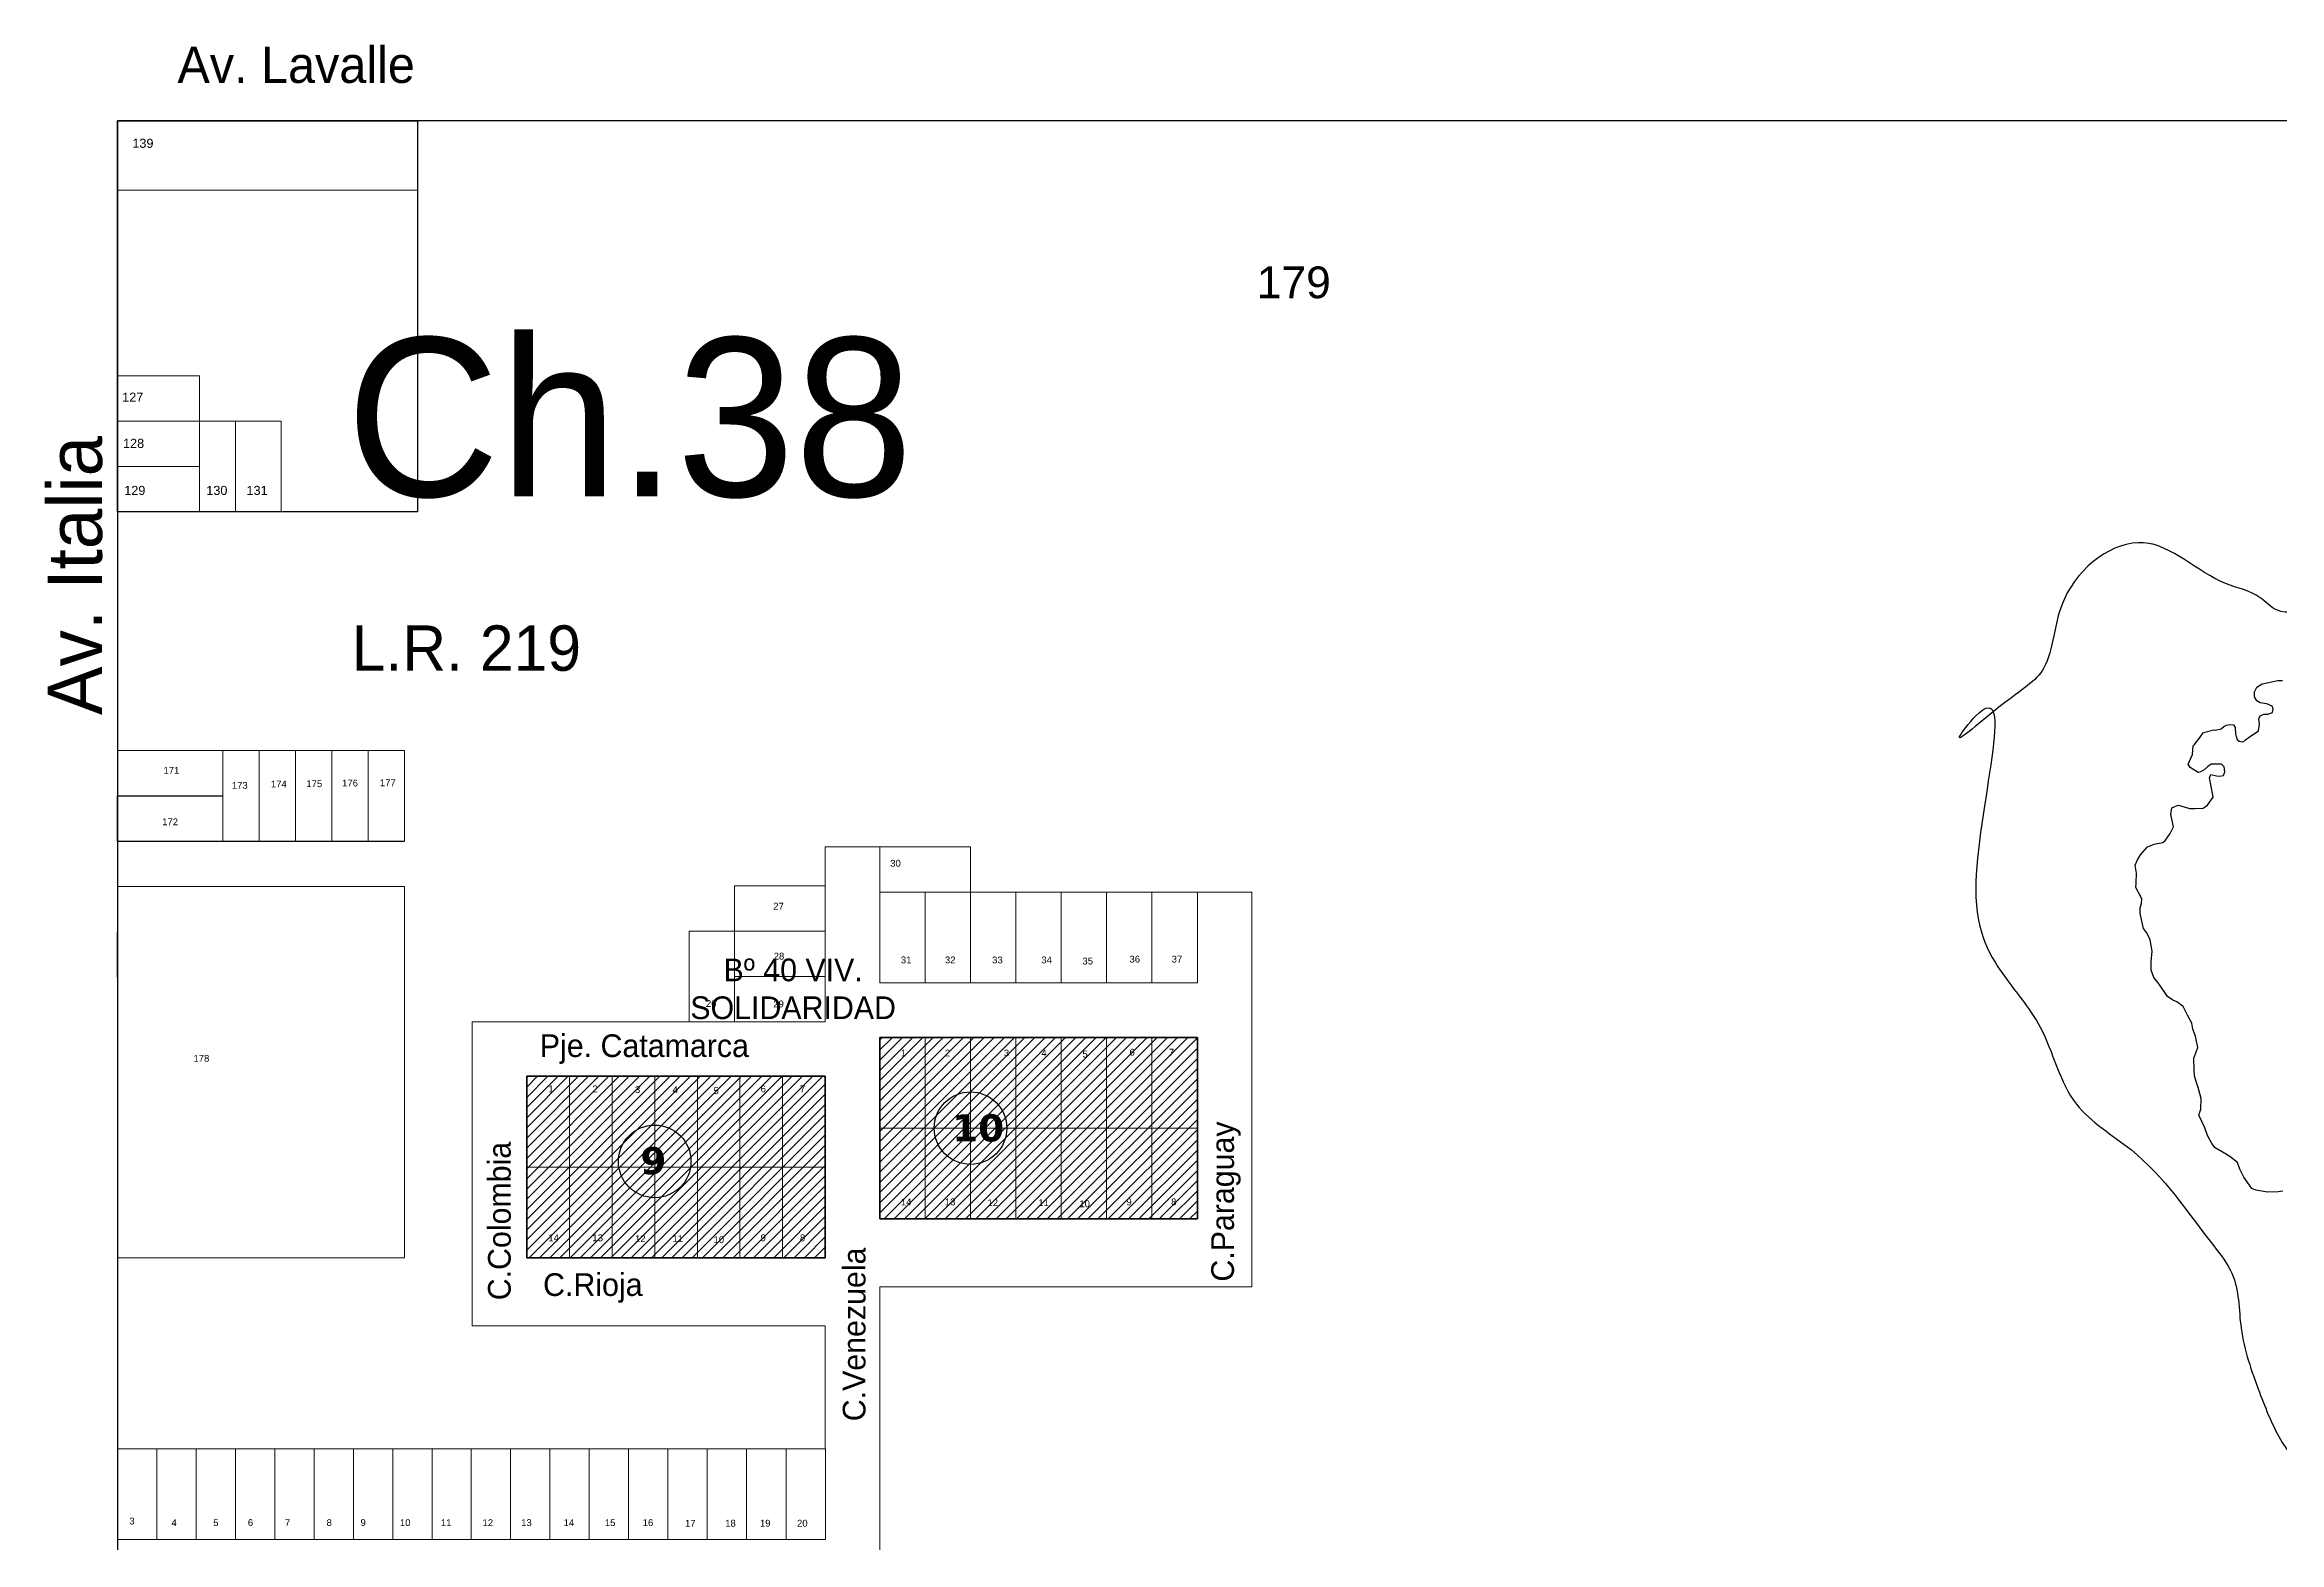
# Model space of a CAD drawing. Header units: millimetres. Extents: x 0 to 6558, y 60 to 10727.
# Drawn here: x 1183.9 to 1676.4, y 9086.7 to 9416.9 of the extents above; entities that cross this region are included whole.
import ezdxf

# ---------------------------------------------------------------- set-up
doc = ezdxf.new("R2010")
doc.units = ezdxf.units.MM
for name, color, linetype, lineweight in [('0 LAGUNA', 140, 'Continuous', 30), ('0 NOMBRE DE BARRIOS', 251, 'Continuous', 35), ('0 N° CHACRAS', 253, 'Continuous', 35), ('0 N° DE PARCELA', 255, 'Continuous', 25), ('0 SIG - PARCELAS', 252, 'Continuous', 18)]:
    doc.layers.add(name, color=color, linetype=linetype, lineweight=lineweight)
for name, color, linetype in [('0 NOMBRE DE CALLES', 255, 'Continuous'), ('0 N° DE MANZANA', 255, 'Continuous'), ('0 Nº DE LOTE', 251, 'Continuous'), ('0 SIG - CHACRAS', 253, 'Continuous'), ('0 SIG - MANZANAS', 253, 'Continuous'), ('TERRENO MUNICIPAL', 10, 'Continuous')]:
    doc.layers.add(name, color=color, linetype=linetype)
doc.styles.get("Standard").update_dxf_attribs({"font": 'arial.ttf'})
doc.styles.add('STYLE1', font='arial.ttf')

msp = doc.modelspace()

# ---------------------------------------------------------------- hatches: boundary and pattern name
at = {"layer": 'TERRENO MUNICIPAL'}
h = msp.add_hatch(dxfattribs=at)
h.set_pattern_fill('ANSI31', color=256, scale=0.5)
h.set_pattern_definition([(45, (-322.4474, 5693.1154), (-1.122532, 1.122532), [])])
h.paths.add_polyline_path([(1283.979, 9074.855), (1355.979, 9074.855), (1355.979, 9034.855), (1283.979, 9034.855)])
h.paths.add_polyline_path([(1367.936, 9044.855), (1367.936, 9004.855), (1439.936, 9004.855), (1457.936, 9028.855), (1457.936, 9044.855)])
h.paths.add_polyline_path([(1199.979, 9074.855), (1271.979, 9074.855), (1271.979, 9034.855), (1199.979, 9034.855)])
h.paths.add_polyline_path([(1290.136, 9189.465), (1355.936, 9189.465), (1355.936, 9149.465), (1290.136, 9149.465)])
h.paths.add_polyline_path([(1367.936, 9198.045), (1437.936, 9198.045), (1437.936, 9158.045), (1367.936, 9158.045)])

# ---------------------------------------------------------------- linework, layer by layer
at = {"layer": '0 LAGUNA'}
msp.add_lwpolyline([(1677.138, 9164.123), (1676.174, 9164.016), (1673.762, 9163.909), (1671.243, 9164.337), (1670.332, 9164.766), (1668.561, 9167.226), (1667.716, 9168.997), (1667.21, 9170.432), (1665.521, 9171.781), (1663.663, 9172.878), (1662.227, 9173.722), (1661.552, 9174.649), (1660.539, 9176.421), (1659.947, 9178.108), (1658.681, 9180.892), (1659.119, 9182.227), (1659.202, 9184.587), (1658.497, 9186.989), (1658.041, 9188.356), (1657.668, 9189.599), (1657.627, 9190.965), (1657.532, 9193.471), (1658.471, 9195.797), (1657.9, 9198.287), (1657.328, 9199.838), (1657.082, 9201.184), (1656.183, 9202.98), (1656.183, 9202.98), (1655.236, 9204.873), (1653.814, 9205.877), (1652.915, 9206.286), (1651.771, 9207.061), (1649.931, 9209.79), (1648.763, 9211.237), (1648.16, 9212.886), (1648.16, 9213.811), (1648.16, 9214.736), (1648.357, 9217.066), (1647.904, 9219.554), (1647.225, 9221.08), (1646.489, 9222.042), (1645.712, 9225.341), (1645.712, 9226.59), (1646.024, 9227.527), (1646.103, 9228.62), (1645.36, 9229.987), (1644.774, 9231.08), (1644.813, 9232.017), (1644.91, 9234.262), (1644.601, 9236.014), (1645.151, 9237.181), (1645.77, 9238.314), (1647.334, 9240.056), (1648.846, 9240.63), (1649.571, 9240.781), (1650.72, 9240.992), (1651.325, 9241.536), (1652.322, 9242.985), (1653.108, 9244.465), (1652.491, 9247.151), (1652.733, 9248.666), (1654.068, 9249.211), (1655.463, 9248.908), (1656.617, 9248.484), (1657.83, 9248.484), (1659.65, 9248.545), (1660.56, 9249.272), (1661.834, 9251.03), (1661.288, 9253.818), (1661.288, 9253.818), (1660.985, 9255.273), (1661.288, 9256), (1662.516, 9255.685), (1663.288, 9255.601), (1664.082, 9255.81), (1664.415, 9256.561), (1664.228, 9257.707), (1663.664, 9258.312), (1661.368, 9258.291), (1661.368, 9258.291), (1660.533, 9257.686), (1659.824, 9256.998), (1659.03, 9256.561), (1658.53, 9256.435), (1656.722, 9257.55), (1656.34, 9258.283), (1656.927, 9259.632), (1657.279, 9260.423), (1657.436, 9262.322), (1657.677, 9262.592), (1657.677, 9262.592), (1658.967, 9264.258), (1659.366, 9264.897), (1659.686, 9265.296), (1661.971, 9265.851), (1662.364, 9265.767), (1663.571, 9266.104), (1664.16, 9266.609), (1664.722, 9266.861), (1665.452, 9267.057), (1666.295, 9266.917), (1666.295, 9266.917), (1666.66, 9266.384), (1666.744, 9264.954), (1666.828, 9264.645), (1667.081, 9263.691), (1667.558, 9263.355), (1668.036, 9263.214), (1668.569, 9263.243), (1668.962, 9263.635), (1669.496, 9264.084), (1671.804, 9265.635), (1672.03, 9267.043), (1671.86, 9268.281), (1672.143, 9268.901), (1672.988, 9269.295), (1673.889, 9269.295), (1674.904, 9269.633), (1675.016, 9270.477), (1674.791, 9271.096), (1674.791, 9271.096), (1673.664, 9271.603), (1672.199, 9271.828), (1671.41, 9272.222), (1670.903, 9273.123), (1670.903, 9274.192), (1671.41, 9275.262), (1672.593, 9275.994), (1676.052, 9276.694), (1677.107, 9276.694)], dxfattribs=at)
at = {"layer": '0 LAGUNA', "end_tangent": (-0.8531707, 0.5216318)}
msp.add_spline([(1824.181, 9381.877), (1816.11, 9376.95), (1815.213, 9363.512), (1809.833, 9359.481), (1801.313, 9361.272), (1793.69, 9373.814), (1784.274, 9376.95), (1773.961, 9375.606), (1771.271, 9380.533), (1766.339, 9384.565), (1760.061, 9389.492), (1752.887, 9389.94), (1747.955, 9389.044), (1742.574, 9386.357), (1741.677, 9381.429), (1735.848, 9372.023), (1730.019, 9367.543), (1717.465, 9356.793), (1710.29, 9352.762), (1700.426, 9349.178), (1691.458, 9338.876), (1688.767, 9329.469), (1689.216, 9316.479), (1690.113, 9306.176), (1683.835, 9293.634), (1675.764, 9292.291), (1672.177, 9294.978), (1664.555, 9298.114), (1646.47, 9307.091), (1629.022, 9294.722), (1624.519, 9279.541), (1614.952, 9271.108), (1605.947, 9264.361), (1609.504, 9268.907), (1609.504, 9230.634), (1616.561, 9210.49), (1623.619, 9200.418), (1631.685, 9183.296), (1643.783, 9173.224), (1661.931, 9152.073), (1665.964, 9146.03), (1667.98, 9133.944), (1672.013, 9119.843), (1677.054, 9108.764), (1698.227, 9091.642), (1723.432, 9084.592), (1737.547, 9079.556), (1756.702, 9075.527), (1774.85, 9076.534), (1774.85, 9091.642), (1772.834, 9113.8), (1762.752, 9132.937), (1756.702, 9160.131), (1755.044, 9184.078), (1760.741, 9191.305), (1775.859, 9196.39), (1769.71, 9177.923), (1780.621, 9154.168), (1786.768, 9131.658), (1779.891, 9111.786), (1781.908, 9098.692), (1785.941, 9090.635), (1802.369, 9071.939), (1807.229, 9063.442), (1811.361, 9054.945), (1817.923, 9050.089), (1821.082, 9048.147), (1844.425, 9028.924), (1850.838, 9020.383), (1853.616, 9017.394), (1857.678, 9013.764), (1863.449, 9006.29), (1870.716, 8996.468), (1873.922, 8990.916), (1891.978, 8977.538), (1901.417, 8977.538), (1909.676, 8978.01), (1918.878, 8978.245), (1930.204, 8974.002), (1931.148, 8966.695), (1931.384, 8959.387), (1929.26, 8945.715), (1934.924, 8932.986), (1935.159, 8930.157), (1930.781, 8912.185), (1936.09, 8898.926), (1939.077, 8893.953), (1942.063, 8889.976), (1950.359, 8884.672), (1960.984, 8879.743), (1962.968, 8870.418), (1970.268, 8866.44), (1981.411, 8847.445), (1980.578, 8832.882), (1980.578, 8821.648), (1983.077, 8809.997), (1985.576, 8802.924), (1995.572, 8792.106), (2013.898, 8783.784), (2024.727, 8793.354), (2032.641, 8802.092), (2040.555, 8802.924), (2060.131, 8790.025), (2068.044, 8788.777), (2082.205, 8789.193), (2097.2, 8801.259), (2088.453, 8818.735), (2071.376, 8837.043), (2061.38, 8860.344), (2060.964, 8877.819), (2055.549, 8900.288), (2053.05, 8916.099), (2049.301, 8935.239), (2065.545, 8941.897), (2072.626, 8943.561), (2084.705, 8938.568), (2094.284, 8922.34), (2096.783, 8907.778), (2104.28, 8885.725), (2108.029, 8860.76), (2119.004, 8829.179), (2126.496, 8810.467), (2127.432, 8802.047), (2136.798, 8789.885), (2135.861, 8771.173), (2165.83, 8778.658), (2162.084, 8818.888), (2158.338, 8850.697), (2167.703, 8888.12), (2179.979, 8915.105), (2179.979, 8929.286), (2167.321, 8948.532), (2179.979, 8971.387), (2166.767, 8982.613), (2165.83, 8998.518), (2157.426, 9020.26), (2173.833, 9048.765), (2174.466, 9056.35), (2173.991, 9061.407), (2173.675, 9066.305), (2171.46, 9070.572), (2173.969, 9094.275), (2176.918, 9097.657), (2177.354, 9105.076), (2176.372, 9110.313), (2174.952, 9113.804), (2174.733, 9117.841), (2174.733, 9120.241), (2175.409, 9133.964), (2174.225, 9140.952), (2172.396, 9147.617), (2172.396, 9152.025), (2173.903, 9157.185), (2175.219, 9179.709), (2175.068, 9192.106), (2172.949, 9197.699), (2173.817, 9226.592), (2171.554, 9233.507), (2170.224, 9240.82), (2169.958, 9246.005), (2173.882, 9273.481), (2173.214, 9281.158), (2172.713, 9286.165), (2174.231, 9294.403), (2172.845, 9327.69), (2169.909, 9332.717), (2168.453, 9353.121), (2165.561, 9359.52), (2164.527, 9365.506), (2160.601, 9372.525), (2156.469, 9376.034), (2150.89, 9376.653), (2148.41, 9375.002), (2145.311, 9367.777), (2140.352, 9363.029), (2128.781, 9364.062), (2124.028, 9369.016), (2119.482, 9373.97), (2112.457, 9380.781), (2105.638, 9384.497), (2095.513, 9390.483), (2086.835, 9393.373), (2075.883, 9395.024), (2042.633, 9393.549), (2026.651, 9392.098), (2019.968, 9388.615), (2016.772, 9382.809), (2013.866, 9377.003), (2008.926, 9372.068), (1996.432, 9369.456), (1990.33, 9375.842)], degree=3, dxfattribs=at)
at = {"layer": '0 N° DE MANZANA'}
for centre in [(1387.936, 9178.045), (1318.336, 9170.703)]:
    msp.add_circle(centre, 8, dxfattribs=at)
at = {"layer": '0 SIG - CHACRAS'}
msp.add_lwpolyline([(1199.979, 8430.105), (2179.979, 8430.105), (2179.979, 9400.105), (1199.979, 9400.105)], close=True, dxfattribs=at)
at = {"layer": '0 SIG - MANZANAS'}
for p, q in [((1199.979, 9261.325), (1199.979, 9241.325)), ((1199.979, 9241.325), (1199.979, 9251.325)), ((1199.979, 9251.325), (1223.179, 9251.325)), ((1199.979, 9241.325), (1263.179, 9241.325)), ((1199.979, 9241.325), (1223.179, 9241.325)), ((1199.979, 9231.325), (1199.979, 9211.325)), ((1199.979, 9211.325), (1199.979, 9221.325))]:
    msp.add_line(p, q, dxfattribs=at)
for points in [[(1266.079, 9313.915), (1199.979, 9313.915), (1199.979, 9400.105), (1266.079, 9400.105)], [(1367.936, 9158.045), (1437.936, 9158.045), (1437.936, 9198.045), (1367.936, 9198.045)], [(1290.136, 9149.465), (1355.936, 9149.465), (1355.936, 9189.465), (1290.136, 9189.465)]]:
    msp.add_lwpolyline(points, close=True, dxfattribs=at)
at = {"layer": '0 SIG - PARCELAS'}
for p, q in [((1223.179, 9241.325), (1223.179, 9261.325)), ((1223.179, 9261.325), (1231.179, 9261.325)), ((1231.179, 9261.325), (1231.179, 9241.325)), ((1239.179, 9241.325), (1239.179, 9261.325)), ((1239.179, 9261.325), (1247.179, 9261.325)), ((1247.179, 9261.325), (1247.179, 9241.325)), ((1255.179, 9241.325), (1255.179, 9261.325)), ((1231.179, 9241.325), (1239.179, 9241.325)), ((1247.179, 9241.325), (1255.179, 9241.325)), ((1199.979, 9231.325), (1263.179, 9231.325))]:
    msp.add_line(p, q, dxfattribs=at)
for points in [[(1266.079, 9384.855), (1199.979, 9384.855), (1199.979, 9400.105), (1266.079, 9400.105)], [(1199.979, 9343.915), (1217.979, 9343.915), (1217.979, 9333.915), (1199.979, 9333.915)], [(1199.979, 9333.915), (1217.979, 9333.915), (1217.979, 9323.915), (1199.979, 9323.915)], [(1225.979, 9333.915), (1217.979, 9333.915), (1217.979, 9313.915), (1225.979, 9313.915)], [(1235.979, 9313.915), (1225.979, 9313.915), (1225.979, 9333.915), (1235.979, 9333.915)], [(1217.979, 9323.915), (1199.979, 9323.915), (1199.979, 9313.915), (1217.979, 9313.915)], [(1223.179, 9261.325), (1199.979, 9261.325), (1199.979, 9251.325), (1223.179, 9251.325)], [(1223.179, 9261.325), (1231.179, 9261.325), (1231.179, 9241.325), (1223.179, 9241.325)], [(1231.179, 9261.325), (1239.179, 9261.325), (1239.179, 9241.325), (1231.179, 9241.325)], [(1239.179, 9261.325), (1247.179, 9261.325), (1247.179, 9241.325), (1239.179, 9241.325)], [(1247.179, 9261.325), (1255.179, 9261.325), (1255.179, 9241.325), (1247.179, 9241.325)], [(1255.179, 9261.325), (1263.179, 9261.325), (1263.179, 9241.325), (1255.179, 9241.325)], [(1199.979, 9251.325), (1223.179, 9251.325), (1223.179, 9241.325), (1199.979, 9241.325)], [(1367.936, 9230.045), (1387.936, 9230.045), (1387.936, 9240.045), (1367.936, 9240.045)], [(1199.979, 9231.325), (1263.179, 9231.325), (1263.179, 9149.465), (1199.979, 9149.465)], [(1335.936, 9221.465), (1355.936, 9221.465), (1355.936, 9231.465), (1335.936, 9231.465)], [(1367.936, 9210.045), (1377.936, 9210.045), (1377.936, 9230.045), (1367.936, 9230.045)], [(1367.936, 9210.045), (1377.936, 9210.045), (1377.936, 9230.045), (1367.936, 9230.045)], [(1377.936, 9210.045), (1387.936, 9210.045), (1387.936, 9230.045), (1377.936, 9230.045)], [(1387.936, 9210.045), (1397.936, 9210.045), (1397.936, 9230.045), (1387.936, 9230.045)], [(1397.936, 9210.045), (1407.936, 9210.045), (1407.936, 9230.045), (1397.936, 9230.045)], [(1407.936, 9210.045), (1417.936, 9210.045), (1417.936, 9230.045), (1407.936, 9230.045)], [(1417.936, 9210.045), (1427.936, 9210.045), (1427.936, 9230.045), (1417.936, 9230.045)], [(1427.936, 9210.045), (1437.936, 9210.045), (1437.936, 9230.045), (1427.936, 9230.045)], [(1325.936, 9201.465), (1335.936, 9201.465), (1335.936, 9221.465), (1325.936, 9221.465)], [(1335.936, 9211.465), (1355.936, 9211.465), (1355.936, 9221.465), (1335.936, 9221.465)], [(1335.936, 9201.465), (1355.936, 9201.465), (1355.936, 9211.465), (1335.936, 9211.465)], [(1367.936, 9178.045), (1377.936, 9178.045), (1377.936, 9198.045), (1367.936, 9198.045)], [(1377.936, 9178.045), (1387.936, 9178.045), (1387.936, 9198.045), (1377.936, 9198.045)], [(1387.936, 9178.045), (1397.936, 9178.045), (1397.936, 9198.045), (1387.936, 9198.045)], [(1397.936, 9178.045), (1407.936, 9178.045), (1407.936, 9198.045), (1397.936, 9198.045)], [(1407.936, 9178.045), (1417.936, 9178.045), (1417.936, 9198.045), (1407.936, 9198.045)], [(1417.936, 9178.045), (1427.936, 9178.045), (1427.936, 9198.045), (1417.936, 9198.045)], [(1427.936, 9178.045), (1437.936, 9178.045), (1437.936, 9198.045), (1427.936, 9198.045)], [(1290.136, 9169.465), (1299.536, 9169.465), (1299.536, 9189.465), (1290.136, 9189.465)], [(1299.536, 9169.465), (1308.936, 9169.465), (1308.936, 9189.465), (1299.536, 9189.465)], [(1308.936, 9169.465), (1318.336, 9169.465), (1318.336, 9189.465), (1308.936, 9189.465)], [(1318.336, 9169.465), (1327.736, 9169.465), (1327.736, 9189.465), (1318.336, 9189.465)], [(1327.736, 9169.465), (1337.136, 9169.465), (1337.136, 9189.465), (1327.736, 9189.465)], [(1337.136, 9169.465), (1346.536, 9169.465), (1346.536, 9189.465), (1337.136, 9189.465)], [(1346.536, 9169.465), (1355.936, 9169.465), (1355.936, 9189.465), (1346.536, 9189.465)], [(1367.936, 9158.045), (1377.936, 9158.045), (1377.936, 9178.045), (1367.936, 9178.045)], [(1377.936, 9158.045), (1387.936, 9158.045), (1387.936, 9178.045), (1377.936, 9178.045)], [(1387.936, 9158.045), (1397.936, 9158.045), (1397.936, 9178.045), (1387.936, 9178.045)], [(1397.936, 9158.045), (1407.936, 9158.045), (1407.936, 9178.045), (1397.936, 9178.045)], [(1407.936, 9158.045), (1417.936, 9158.045), (1417.936, 9178.045), (1407.936, 9178.045)], [(1417.936, 9158.045), (1427.936, 9158.045), (1427.936, 9178.045), (1417.936, 9178.045)], [(1427.936, 9158.045), (1437.936, 9158.045), (1437.936, 9178.045), (1427.936, 9178.045)], [(1290.136, 9149.465), (1299.536, 9149.465), (1299.536, 9169.465), (1290.136, 9169.465)], [(1299.536, 9149.465), (1308.936, 9149.465), (1308.936, 9169.465), (1299.536, 9169.465)], [(1308.936, 9149.465), (1318.336, 9149.465), (1318.336, 9169.465), (1308.936, 9169.465)], [(1318.336, 9149.465), (1327.736, 9149.465), (1327.736, 9169.465), (1318.336, 9169.465)], [(1327.736, 9149.465), (1337.136, 9149.465), (1337.136, 9169.465), (1327.736, 9169.465)], [(1337.136, 9149.465), (1346.536, 9149.465), (1346.536, 9169.465), (1337.136, 9169.465)], [(1346.536, 9149.465), (1355.936, 9149.465), (1355.936, 9169.465), (1346.536, 9169.465)], [(1199.979, 9087.355), (1208.639, 9087.355), (1208.639, 9107.355), (1199.979, 9107.355)], [(1208.639, 9087.355), (1217.299, 9087.355), (1217.299, 9107.355), (1208.639, 9107.355)], [(1217.299, 9087.355), (1225.959, 9087.355), (1225.959, 9107.355), (1217.299, 9107.355)], [(1225.959, 9087.355), (1234.619, 9087.355), (1234.619, 9107.355), (1225.959, 9107.355)], [(1234.619, 9087.355), (1243.279, 9087.355), (1243.279, 9107.355), (1234.619, 9107.355)], [(1243.279, 9087.355), (1251.939, 9087.355), (1251.939, 9107.355), (1243.279, 9107.355)], [(1251.939, 9087.355), (1260.599, 9087.355), (1260.599, 9107.355), (1251.939, 9107.355)], [(1260.599, 9087.355), (1269.259, 9087.355), (1269.259, 9107.355), (1260.599, 9107.355)], [(1269.259, 9087.355), (1277.919, 9087.355), (1277.919, 9107.355), (1269.259, 9107.355)], [(1277.919, 9087.355), (1286.579, 9087.355), (1286.579, 9107.355), (1277.919, 9107.355)], [(1286.579, 9087.355), (1295.239, 9087.355), (1295.239, 9107.355), (1286.579, 9107.355)], [(1295.239, 9087.355), (1303.899, 9087.355), (1303.899, 9107.355), (1295.239, 9107.355)], [(1303.899, 9087.355), (1312.559, 9087.355), (1312.559, 9107.355), (1303.899, 9107.355)], [(1312.559, 9087.355), (1321.219, 9087.355), (1321.219, 9107.355), (1312.559, 9107.355)], [(1321.219, 9087.355), (1329.879, 9087.355), (1329.879, 9107.355), (1321.219, 9107.355)], [(1329.879, 9087.355), (1338.579, 9087.355), (1338.579, 9107.355), (1329.879, 9107.355)], [(1338.579, 9087.355), (1347.279, 9087.355), (1347.279, 9107.355), (1338.579, 9107.355)], [(1347.279, 9087.355), (1355.979, 9087.355), (1355.979, 9107.355), (1347.279, 9107.355)]]:
    msp.add_lwpolyline(points, close=True, dxfattribs=at)
msp.add_lwpolyline([(2179.979, 9400.105), (1199.979, 9400.105), (1199.979, 9107.355), (1355.936, 9107.355), (1355.936, 9134.465), (1278.136, 9134.465), (1278.136, 9201.465), (1325.936, 9201.465), (1325.936, 9221.465), (1335.936, 9221.465), (1335.936, 9231.465), (1355.936, 9231.465), (1355.936, 9240.045), (1387.936, 9240.045), (1387.936, 9230.045), (1449.936, 9230.045), (1449.936, 9143.045), (1367.936, 9143.045), (1367.936, 9056.855)], dxfattribs=at)
at = {"layer": 'TERRENO MUNICIPAL'}
for points in [[(1367.936, 9198.045), (1437.936, 9198.045), (1437.936, 9158.045), (1367.936, 9158.045)], [(1290.136, 9189.465), (1355.936, 9189.465), (1355.936, 9149.465), (1290.136, 9149.465)]]:
    msp.add_lwpolyline(points, close=True, dxfattribs=at)

# ---------------------------------------------------------------- texts
at = {"layer": '0 NOMBRE DE BARRIOS', "linetype": 'Continuous', "lineweight": 25, "insert": (1348.853, 9208.715), "char_height": 5, "width": 338.88889, "attachment_point": 5}
msp.add_mtext('{\\fBankGothic Lt BT|b0|i0|c0|p34;Bº 40 VIV. \\PSOLIDARIDAD}', dxfattribs=at)
at = {"layer": '0 NOMBRE DE CALLES', "linetype": 'Continuous', "width": 783.33333, "attachment_point": 4}
for s, insert, char_height in [('\\pt16;{\\fBankGothic Lt BT|b0|i0|c0|p34;Av. Lavalle}', (1213.155, 9412.412), 8), ('\\pt10;{\\fBankGothic Lt BT|b0|i0|c0|p34;C.Rioja}', (1293.74, 9142.79), 5)]:
    msp.add_mtext(s, dxfattribs=dict(at, insert=insert, char_height=char_height))
at = {"layer": '0 NOMBRE DE CALLES', "linetype": 'Continuous', "attachment_point": 4, "rotation": 90}
for s, insert, char_height, width in [('\\pt24;{\\fBankGothic Lt BT|b0|i0|c0|p34;Av. Italia}', (1190.62, 9269.111), 12, 783.33333), ('\\pt13.33;{\\fBankGothic Lt BT|b0|i0|c0|p34;C.Paraguay}', (1444.257, 9144.204), 5, 626.66667), ('\\pt10;{\\fBankGothic Lt BT|b0|i0|c0|p34;C.Colombia}', (1284.14, 9140.091), 5, 626.66667), ('\\pt13.33;{\\fBankGothic Lt BT|b0|i0|c0|p34;C.Venezuela}', (1362.331, 9113.423), 5, 626.66667)]:
    msp.add_mtext(s, dxfattribs=dict(at, insert=insert, char_height=char_height, width=width))
at = {"layer": '0 NOMBRE DE CALLES', "color": 4, "linetype": 'Continuous', "insert": (1281.023, 9195.46), "char_height": 5, "width": 783.33333, "attachment_point": 4}
msp.add_mtext('\\pt12;{\\fBankGothic Lt BT|b0|i0|c0|p34;\\C256;^IPje. Catamarca}', dxfattribs=at)
at = {"layer": '0 N° CHACRAS', "linetype": 'Continuous', "insert": (1250.34, 9334.54), "char_height": 35, "width": 338.88889, "attachment_point": 4}
msp.add_mtext('{\\fBankGothic Lt BT|b0|i0|c0|p34;Ch.38}', dxfattribs=at)
at = {"layer": '0 N° DE MANZANA', "linetype": 'Continuous', "char_height": 6, "attachment_point": 4}
for s, insert in [('{\\fVerdana|b1|i0|c0|p34;10}', (1383.906, 9178.045)), ('{\\fVerdana|b1|i0|c0|p34;9}', (1315.187, 9170.815))]:
    msp.add_mtext(s, dxfattribs=dict(at, insert=insert))
at = {"layer": '0 N° DE PARCELA', "attachment_point": 4, "style": 'STYLE1'}
for s, insert, char_height in [('139', (1203.209, 9395.143), 2), ('179', (1451.034, 9364.445), 7), ('127', (1200.976, 9339.189), 2), ('128', (1201.155, 9328.991), 2), ('129', (1201.423, 9318.615), 2), ('130', (1219.508, 9318.615), 2), ('131', (1228.372, 9318.615), 2), ('171', (1210.079, 9256.919), 1.5), ('173', (1225.136, 9253.596), 1.5), ('174', (1233.746, 9253.885), 1.5), ('175', (1241.559, 9253.958), 1.5), ('176', (1249.445, 9254.102), 1.5), ('177', (1257.766, 9254.174), 1.5), ('172', (1209.789, 9245.574), 1.5), ('30', (1370.245, 9236.425), 1.5), ('27', (1344.47, 9226.966), 1.5), ('28', (1344.567, 9215.947), 1.5), ('31', (1372.585, 9215.114), 1.5), ('32', (1382.305, 9215.114), 1.5), ('33', (1392.713, 9215.105), 1.5), ('34', (1403.568, 9215.112), 1.5), ('35', (1412.614, 9214.861), 1.5), ('36', (1422.984, 9215.281), 1.5), ('37', (1432.27, 9215.281), 1.5), ('26', (1329.63, 9205.513), 1.5), ('29', (1344.47, 9205.415), 1.5), ('1', (1372.585, 9194.609), 1.5), ('2', (1382.305, 9194.609), 1.5), ('3', (1395.297, 9194.6), 1.5), ('4', (1403.568, 9194.607), 1.5), ('5', (1412.614, 9194.356), 1.5), ('6', (1422.984, 9194.776), 1.5), ('7', (1431.652, 9194.776), 1.5), ('178', (1216.687, 9193.412), 1.5), ('1', (1294.895, 9186.693), 1.5), ('2', (1304.615, 9186.693), 1.5), ('3', (1313.993, 9186.517), 1.5), ('4', (1322.264, 9186.525), 1.5), ('5', (1331.309, 9186.273), 1.5), ('6', (1341.68, 9186.693), 1.5), ('7', (1350.348, 9186.693), 1.5), ('14', (1372.585, 9161.767), 1.5), ('13', (1382.305, 9161.767), 1.5), ('12', (1391.683, 9161.591), 1.5), ('11', (1402.885, 9161.599), 1.5), ('10', (1411.93, 9161.347), 1.5), ('9', (1422.301, 9161.767), 1.5), ('8', (1432.155, 9161.767), 1.5), ('14', (1294.895, 9153.851), 1.5), ('13', (1304.615, 9153.851), 1.5), ('12', (1313.993, 9153.676), 1.5), ('11', (1322.264, 9153.683), 1.5), ('10', (1331.309, 9153.431), 1.5), ('9', (1341.68, 9153.851), 1.5), ('8', (1350.348, 9153.851), 1.5), ('3', (1202.553, 9091.402), 1.5), ('4', (1211.841, 9091.067), 1.5), ('5', (1221.031, 9091.067), 1.5), ('6', (1228.665, 9091.067), 1.5), ('7', (1236.833, 9091.067), 1.5), ('8', (1246.023, 9091.067), 1.5), ('9', (1253.51, 9091.067), 1.5), ('10', (1262.189, 9091.067), 1.5), ('11', (1271.208, 9091.067), 1.5), ('12', (1280.398, 9091.067), 1.5), ('13', (1288.907, 9091.067), 1.5), ('14', (1298.266, 9091.067), 1.5), ('15', (1307.352, 9091.067), 1.5), ('16', (1315.691, 9091.067), 1.5), ('17', (1325.03, 9090.934), 1.5), ('18', (1333.879, 9090.934), 1.5), ('19', (1341.537, 9090.934), 1.5), ('20', (1349.709, 9090.934), 1.5)]:
    msp.add_mtext(s, dxfattribs=dict(at, insert=insert, char_height=char_height))
at = {"layer": '0 Nº DE LOTE', "insert": (1251.557, 9288.871), "char_height": 10, "width": 118.3044, "attachment_point": 1}
msp.add_mtext('{\\fBankGothic Lt BT|b0|i0|c0|p34;L.R. 219}', dxfattribs=at)

doc.saveas('drawing.dxf')
